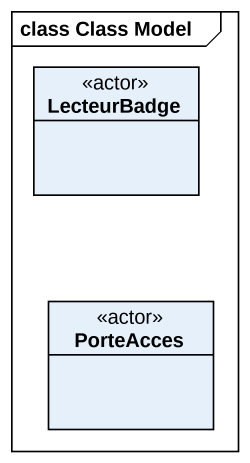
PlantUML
@startuml
mainframe class Class Model
hide circle
hide empty members
class LecteurBadge <<actor>>
class PorteAcces <<actor>>
@enduml
